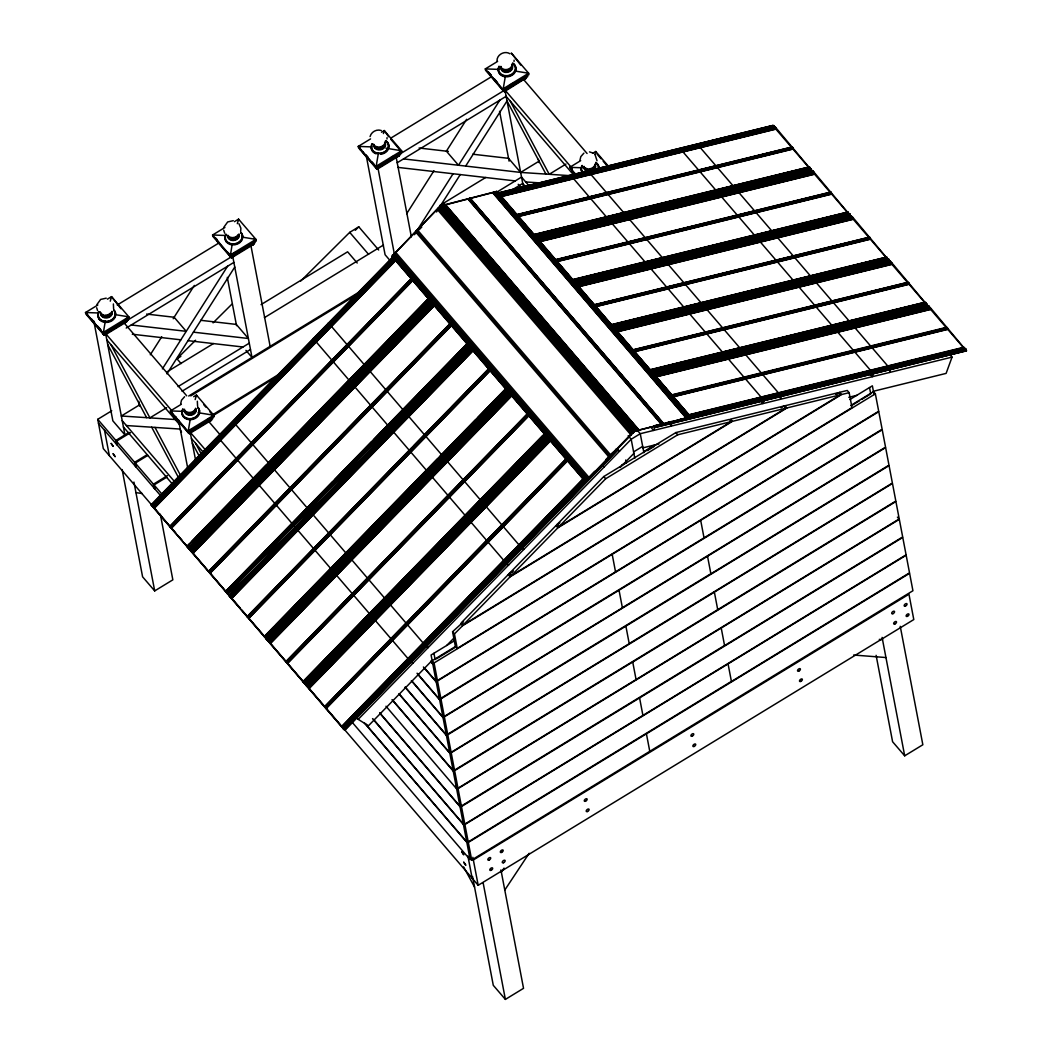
<?xml version="1.0" encoding="UTF-8"?>
<svg xmlns="http://www.w3.org/2000/svg" width="1052" height="1052" viewBox="0 0 1052 1052"><rect width="100%" height="100%" fill="white"/><g stroke="black" fill="none" stroke-linecap="round" stroke-linejoin="round"><path stroke-width="1.5" d="M386.991 138.982L387.031 137.654M514.047 61.489L514.086 60.161M597.023 160.759L595.156 154.933M113.616 308.828L113.379 303.949M180.668 403.692L181.509 400.194L184.6 396.722M197.579 406.111L197.329 401.233M240.671 231.335L240.869 228.218L238.949 223.721M496.991 60.832C496.833 54.533 504.736 50.351 509.957 53.77M579.981 160.114L580.822 156.616L583.899 153.145M124.807 322.53C122.519 322.688 128.87 322.675 126.424 320.032M209.703 420.905L211.518 420.208L211.32 418.394M251.862 245.024C249.574 245.182 255.912 245.182 253.479 242.525M397.538 156.432C395.25 156.577 401.601 156.577 399.155 153.921M524.593 78.926L526.473 77.822L504.316 91.708L504.881 90.959M105.358 320.755L103.135 334.102L129.12 318.243L128.857 316.849L111.525 296.651L107.409 299.162M232.111 244.748L230.178 256.596L256.175 240.75L255.912 239.356L238.567 219.145L234.465 221.656M378.404 153.158L375.866 168.004L401.851 152.145L401.588 150.752L384.256 130.553L381.508 132.223M505.46 75.665L502.922 90.498L528.906 74.639L528.643 73.246L511.298 53.047L520.753 65.132M190.241 419.143L187.992 432.49L214.016 416.618L213.753 415.224L196.435 395.052L193.7 396.722M110.263 301.188L111.525 296.651L120.967 308.736M237.318 223.681L238.567 219.145L238.843 220.539M383.415 133.578L384.256 130.553L388.596 136.694M195.172 399.589L196.435 395.052L196.698 396.446M594.906 154.499L595.748 151.475L608.99 166.9M105.095 334.562C105.858 332.984 103.885 337.639 104.148 333.615M232.15 257.056C232.913 255.465 230.901 260.186 231.203 256.123M377.826 168.451C378.575 166.847 376.642 171.555 376.879 167.518M189.005 432.004L189.386 433.7L190.162 432.214L205.193 449.585M189.965 432.951L190.162 432.214L195.475 459.514M126.621 321.833L104.529 335.312L104.99 334.852M253.677 244.34L231.585 257.819M211.518 420.208L189.386 433.7M399.352 155.735L377.26 169.214M690.086 416.987L634.593 431.307L441.209 205.679L443.365 205.153L636.855 430.531L690.98 417.223L496.597 191.609L445.443 204.877M443.365 205.153L496.675 191.398L497.412 192.108L496.597 191.609M634.593 431.307L636.026 430.071L636.855 430.531M663.746 423.456L654.199 425.797L654.686 427.388L653.568 430.439L650.36 426.704M536.388 238.357L811.697 170.49L775.495 127.292L772.996 125.425L499.292 192.884M670.887 426.178L672.004 423.128M764.028 400.523L762.91 403.573L760.78 401.088M780.242 399.326L781.347 396.275M633.975 349.79L907.6 282.567L891.964 264.368L891.504 262.737L890.479 262.632L890.018 261.001L888.993 260.896L888.519 259.265L887.507 259.16L887.033 257.53L886.021 257.424L870.385 239.225L869.925 237.594L868.899 237.489L853.277 219.289L852.804 217.659L851.778 217.554L851.318 215.923L850.292 215.818L849.911 213.977L848.898 213.832L573.695 281.436M888.993 260.896L888.598 259.055L887.599 258.91L612.395 326.514M889.584 372.461L890.689 369.41M949.022 353.59L952.047 357.115L946.116 373.394L873.41 391.252M966.38 351.052L965.92 349.422L654.12 426.007L654.594 427.638L966.472 350.789L965.999 349.198L964.986 349.054L689.783 416.671M585.556 481.737L392.08 256.359L439.933 206.455L441.367 205.784L634.843 431.162L631.384 433.687L585.399 481.632L634.843 431.162M585.399 481.632L391.923 256.254L439.802 206.376L441.367 205.784M96.863 304.62L100.637 299.425L106.226 298.163M223.918 227.127L227.692 221.933L233.281 220.67M370.08 136.563C371.264 131.802 376.655 128.896 381.284 130.501M150.291 354.774L161.745 336.745M173.199 318.717L194.344 285.434M162.389 368.871L227.574 266.235M166.926 373.854L234.754 267.063M406.677 213.688L433.95 170.753M466.628 119.31L446.39 151.172L458.488 165.256L499.832 100.15M414.383 234.701L453.083 173.751M436.514 211.978L460.263 174.579M465.668 166.084L507.011 100.979L545.909 174.08M501.37 872.134L504.039 868.097M504.789 890.045L529.143 853.29M606.215 459.527L616.538 448.941L617.761 450.111L344.793 730.219L343.57 729.049L151.146 504.736L393.317 256.504M415.461 233.531L418.709 230.191M419.538 229.336L421.826 226.982M151.435 505.315L393.435 256.99M190.004 549.92L151.567 505.407L393.579 257.082M152.632 506.472L394.645 258.148M152.803 506.577L174.593 484.209M176.881 481.855L393.658 259.423M152.921 507.051L395.065 258.805M154.131 508.208L396.131 259.87M154.289 508.3L396.288 259.975M169.753 526.408L411.753 278.083M169.911 526.513L239.882 454.714M242.17 452.36L410.767 279.359M170.043 526.986L412.042 278.662M170.174 527.078L412.187 278.741M171.239 528.143L413.252 279.819M171.397 528.249L413.41 279.911M186.875 546.343L428.874 298.018M187.032 546.448L189.321 544.094M191.622 541.741L266.169 465.234M268.457 462.88L429.032 298.11M187.151 546.935L430.439 297.506M188.361 548.079L430.36 299.754M188.518 548.184L351.381 381.061M353.682 378.707L430.518 299.846M430.649 300.333L188.65 548.657L430.781 300.412M432.004 301.582L189.847 549.815L228.705 594.985M190.136 550.393L432.135 302.069M190.267 550.485L432.267 302.148M191.332 551.55L433.332 303.213M191.49 551.642L279.806 461.026M282.107 458.672L318.809 421.01M321.097 418.657L432.346 304.488M191.622 552.129L433.766 303.883M192.818 553.286L434.831 304.948M192.976 553.378L434.989 305.054M208.454 571.486L450.453 323.161M208.612 571.591L306.106 471.546M308.394 469.192L345.095 431.53M347.384 429.177L449.467 324.437M208.743 572.064L450.743 323.74M208.875 572.157L450.874 323.819M209.94 573.222L451.939 324.884M210.098 573.314L452.097 324.989M225.562 591.421L467.575 343.097M225.72 591.526L332.393 482.066M334.681 479.712L371.382 442.05M373.684 439.697L467.732 343.189M225.851 592L467.995 343.754M227.048 593.157L469.06 344.819M227.219 593.249L253.598 566.186M255.886 563.833L417.605 397.893M419.906 395.539L456.607 357.877M458.896 355.523L469.218 344.925M227.337 593.736L469.35 345.411M227.482 593.828L469.481 345.49M470.546 346.555L228.823 595.471L267.392 640.063L442.879 460M228.823 595.471L470.836 347.147M228.968 595.55L470.967 347.226M230.033 596.629L472.032 348.291M230.191 596.721L385.032 437.842M387.32 435.489L422.878 398.997M425.166 396.643L472.19 348.396M230.322 597.207L472.453 348.962M231.519 598.351L473.518 350.027M231.677 598.457L473.689 350.132M247.141 616.564L489.154 368.226M249.6 614.302L411.319 448.362M413.607 446.009L449.165 409.517M451.466 407.163L488.167 369.502M247.43 617.143L489.443 368.818L247.575 617.222M248.64 618.287L490.64 369.962M248.798 618.392L490.797 370.067M264.262 636.499L506.262 388.162M264.42 636.591L273.599 627.176M275.887 624.822L437.606 458.882M439.907 456.529L475.465 420.037M477.753 417.683L506.42 388.267M264.552 637.078L506.683 388.832M265.748 638.235L507.748 389.897M265.906 638.327L319.821 583.018M322.109 580.665L357.667 544.173M359.955 541.819L507.919 390.003M266.038 638.814L508.037 390.476M266.169 638.893L508.182 390.568M509.247 391.633L267.234 639.958L306.093 685.141M445.18 457.646L508.261 392.909M509.536 392.212L267.524 640.55L509.668 392.304M268.72 641.694L510.733 393.369M268.891 641.799L510.891 393.461M269.01 642.285L511.154 394.04M270.219 643.429L512.219 395.105M270.377 643.535L512.377 395.197M285.842 661.629L527.841 413.305M285.999 661.734L528.012 413.41M286.131 662.221L528.13 413.883M286.262 662.3L528.275 413.975M287.327 663.365L529.34 415.04M287.485 663.47L529.498 415.132M302.963 681.578L544.962 433.24M303.121 681.67L377.668 605.176M379.969 602.822L542.832 435.699M303.239 682.156L545.383 433.911M304.449 683.3L546.448 434.976M304.607 683.406L386.045 599.837M388.333 597.483L462.88 520.99M465.181 518.636L545.462 436.251M304.738 683.892L546.738 435.554M304.87 683.971L546.869 435.646M547.934 436.712L305.935 685.036L344.793 730.219M308.394 682.787L548.105 436.804M306.224 685.615L548.223 437.29M306.356 685.707L548.368 437.382M307.421 686.772L549.42 438.447M307.579 686.877L391.305 600.955M393.606 598.601L430.307 560.94M432.596 558.586L549.591 438.539M307.71 687.351L549.854 439.105M308.907 688.508L550.919 440.17M309.078 688.6L551.077 440.275M324.542 706.707L566.541 458.383M324.7 706.812L417.605 611.475M419.893 609.121L456.594 571.46M458.896 569.106L566.699 458.475M324.831 707.286L566.831 458.961M324.963 707.378L566.962 459.04M326.028 708.443L568.027 460.118M326.186 708.548L568.185 460.211M583.663 478.318L341.65 726.643L482.881 581.98M485.182 579.626L583.821 478.41M341.939 727.234L583.952 478.897M342.071 727.313L584.084 478.989M343.136 728.378L585.149 480.054M343.307 728.484L365.097 706.116M367.385 703.762L568.106 497.806M570.394 495.453L584.162 481.329M343.425 728.957L585.438 480.632M606.083 459.448L612.961 452.386M343.57 729.049L585.569 480.711M589.015 477.187L594.748 471.296M344.635 730.114L617.603 450.006L619.523 451.203L617.392 448.717M356.194 717.004L358.206 719.358L631.187 439.249L640.26 433.713L952.047 357.115M512.403 572.078L508.208 574.629L461.473 622.587L463.353 624.783L840.338 394.829L838.457 392.633L785.081 405.743L786.962 407.939L510.088 576.838L463.353 624.783M840.338 394.829L732.376 421.352L730.482 419.156L783.858 406.046L785.752 408.242L511.154 575.746L509.26 573.55L555.995 525.592L558.783 523.883M557.06 524.501L603.795 476.543L675.897 432.569L729.273 419.459L731.166 421.655L558.954 526.697L557.06 524.501L559.861 522.791M511.154 575.746L557.889 527.788L732.376 421.352M558.954 526.697L605.676 478.752L677.777 434.765L731.166 421.655M432.122 660.432L368.476 725.748L358.206 719.358M446.692 645.481L453.543 638.459M620.18 467.456L633.883 453.399M836.866 394.04L839.667 392.33L847.254 390.476L849.148 392.672L851.988 407.611L457.225 648.427L455.332 646.217L452.57 631.726L463.537 621.771M457.225 648.427L454.451 633.922L462.63 625.677L841.561 394.539L849.148 392.672M181.089 363.584L176.946 358.771L195.593 340.23M213.083 322.859L231.729 304.33M300.754 281.015L349.711 232.36L358.785 226.824L378.681 250.008M355.287 230.296L358.785 226.824M441.117 205.942L444.641 204.377L638.117 429.755M97.836 305.001L85.528 312.51L85.791 313.904L103.832 334.904L127.976 320.176L127.581 318.085L124.899 319.729M224.891 227.495L212.583 235.004L212.846 236.398L230.888 257.398L255.031 242.683L254.637 240.592M370.567 138.89L358.259 146.412L358.522 147.806L376.563 168.807L400.707 154.079L400.312 151.988M497.622 61.397L485.314 68.906L485.577 70.3L503.619 91.3L527.762 76.572M117.245 305.001L219.171 242.828M390.897 138.075L491.429 76.743M231.834 254.492L235.858 252.046M390.923 157.721L393.606 156.077M509.931 85.12L512.613 83.489M109.276 331.406L111.933 329.789M114.576 328.171L117.232 326.554M125.149 321.636L231.256 256.912M233.675 255.518L236.332 253.9M398.8 154.71L503.513 90.84M511.719 86.185L515.69 83.752M126.227 328.053L233.873 262.395M397.222 162.744L506.117 96.324L573.34 174.619M261.041 304.62L347.607 251.809L357.207 263M176.946 358.771L180.839 356.391M167.373 371.658L213.451 343.557M439.631 205.587L485.708 177.486M175.71 532.943L103.32 448.625L97.731 419.327L111.736 410.78M264.407 317.651L383.467 245.024M139.482 404.928L121.335 416L175.171 419.524M538.795 161.351L520.635 172.423L403.508 158.905M178.064 386.597L249.271 343.162M495.005 193.266L521.529 177.091L528.998 185.783M182.075 391.226L250.481 349.501M511.574 190.241L522.739 183.416L525.934 187.151M166.663 407.65L149.91 417.868L110.999 344.78M565.963 164.073L549.21 174.29L510.312 101.202M116.614 444.404L115.865 440.446L129.133 432.359M188.702 396.025L360.981 290.931M117.259 445.154L116.496 441.196L130.514 432.648M190.741 395.907L358.824 293.376M181.365 404.244L170.411 410.924L170.674 412.318L188.702 433.292L212.872 418.551M580.678 160.667L569.711 167.347L575.076 174.671M592.999 153.145L595.748 151.475M135.392 466.286L134.643 462.328L147.241 454.635M211.676 415.33L280.305 373.46M136.037 467.022L135.274 463.064L147.885 455.371M276.742 376.774L187.729 431.096L170.411 410.924L184.166 411.411M188.295 431.202L190.991 429.571M207.099 419.735L209.782 418.104M154.171 488.154L153.421 484.196L167.426 475.649M154.802 488.891L154.052 484.933L166.663 477.24M122.15 469.6L142.599 576.825L154.697 590.908L172.844 579.836L160.325 514.218M633.593 451.913L642.68 446.377M621.574 465.208L625.769 462.643M643.982 451.532L655.186 444.694M647.414 450.572L654.423 446.298M509.26 573.55L513.468 570.986M781.057 407.755L783.858 406.046M835.656 394.342L838.457 392.633M454.937 640.458L431.083 655.001L470.139 859.694L351.486 721.488M849.924 399.51L872.371 385.821L874.028 394.539M456.016 646.178L432.175 660.722L434.082 662.944L437.435 680.539L878.696 411.266L875.369 393.842L873.489 391.646L851.081 405.309M436.435 658.815L456.147 646.796M851.134 405.848L859.537 400.72M861.667 399.431L870.74 393.895L869.531 387.557M434.082 662.944L875.369 393.842M440.827 698.344L437.5 680.933L878.775 411.674L882.141 429.269L440.827 698.344L438.934 696.148M619.036 590.198L622.389 607.793L444.286 716.438L440.933 698.844L882.22 429.742L885.547 447.166L622.363 607.701M710.85 573.708L447.679 734.243L444.352 716.82L885.626 447.573L888.979 465.168L710.876 573.8L707.523 556.206M625.874 626.098L629.227 643.692L451.137 752.338L447.771 734.743L889.072 465.628L892.385 483.052L629.201 643.587M717.727 609.7L714.374 592.105L892.477 483.46L895.831 501.054L454.517 770.143L451.203 752.719L714.374 592.184M632.725 662.063L895.909 501.528L899.236 518.952L457.975 788.224L454.622 770.629L632.725 661.997L636.079 679.592M724.552 645.494L461.368 806.029L458.041 788.606L899.315 519.359L897.409 517.137M464.826 824.124L461.473 806.529L902.761 537.427L906.088 554.838L464.826 824.124L462.919 821.901M728.063 663.891L906.167 555.246L909.52 572.84L731.429 681.486L728.063 663.891L464.892 824.505L468.219 841.929L731.403 681.394M471.677 860.01L468.324 842.415L909.612 573.314L912.926 590.737L471.677 860.01L469.771 857.788M473.347 859.944L908.954 594.222L913.793 619.562L478.187 885.284L305.198 683.787M472.532 876.487L493.283 985.316L505.381 999.4L523.528 988.328L500.936 869.899M876.119 655.317L892.596 741.739L904.694 755.823L922.841 744.75L900.249 626.321M211.373 420.392L210.137 420.866M526.263 78.413L525.027 78.887M399.208 155.92L397.972 156.393M253.532 244.511L252.296 244.984M497.793 193.029L772.996 125.425M498.793 193.173L774.009 125.556M498.714 193.384L773.93 125.78L774.39 127.41L775.416 127.516L775.876 129.146L791.512 147.346L792.524 147.451L792.998 149.082L808.62 167.281L809.646 167.386L810.106 169.017L814.103 172.581L814.577 174.211L830.199 192.424L831.225 192.516L831.685 194.147L847.32 212.359L848.346 212.465L848.806 214.095L575.194 281.305M499.279 194.765L774.482 127.147M499.187 195.014L774.39 127.41M498.701 195.291L775.495 127.292M500.213 195.12L775.416 127.516M499.174 196.882L775.968 128.883M499.082 197.132L775.876 129.146M516.387 214.7L791.604 147.083M516.295 214.95L791.512 147.346M515.809 215.226L792.603 147.227M517.321 215.055L792.524 147.451M517.886 216.436L793.09 148.819M517.794 216.686L792.998 149.082M531.918 235.03L808.712 167.031M531.825 235.28L808.62 167.281M532.93 235.161L809.724 167.163M532.851 235.385L809.646 167.386M534.995 236.371L810.198 168.754M534.416 236.897L811.21 168.899M535.928 236.726L811.131 169.122M536.481 238.094L811.697 170.49L812.696 170.634L848.898 213.832M537.414 238.462L812.696 170.634M537.98 239.83L813.183 172.226M537.888 240.093L813.091 172.475M537.388 240.369L814.182 172.37M538.9 240.198L814.103 172.581M537.874 241.96L814.669 173.961M537.782 242.21L814.577 174.211M555.088 259.765L830.291 192.161M554.996 260.028L830.199 192.424M554.509 260.304L831.304 192.306M554.43 260.515L831.225 192.516M556.574 261.501L831.79 193.897M556.482 261.764L831.685 194.147M570.618 280.095L847.412 212.096M570.526 280.358L847.32 212.359M571.617 280.24L848.425 212.241M571.538 280.45L848.346 212.465M573.116 281.975L849.911 213.977M574.629 281.805L849.832 214.187L850.292 215.818M575.181 283.172L850.384 215.568L852.883 217.448L887.599 258.91M574.602 283.711L851.397 215.713M576.115 283.527L851.318 215.923M576.667 284.908L851.87 217.304M579.757 284.382L851.778 217.554M577.679 285.053L852.883 217.448M577.601 285.263L852.804 217.659M576.562 287.038L853.369 219.04M576.47 287.288L853.277 219.289M593.788 304.843L868.991 237.239M593.696 305.106L868.899 237.489M593.21 305.382L870.004 237.384M593.131 305.593L869.925 237.594M595.274 306.579L870.477 238.975M595.182 306.829L870.385 239.225M609.305 325.173L886.113 257.175M609.213 325.423L886.021 257.424M610.318 325.318L887.112 257.319M610.239 325.528L887.033 257.53M612.303 326.764L885.916 259.555M613.395 326.659L888.598 259.055M613.316 326.87L888.519 259.265M613.881 328.25L889.085 260.646L890.097 260.791L927.785 305.724L652.477 373.578M613.29 328.789L890.097 260.791M614.802 328.605L890.018 261.001M613.776 330.381L890.571 262.382M613.684 330.63L890.479 262.632M614.71 330.736L891.583 262.513M615.262 332.103L892.057 264.105M615.17 332.366L891.964 264.368M632.489 349.922L907.692 282.317M633.409 350.277L908.691 282.462M633.975 351.657L909.178 284.053M632.291 352.302L909.086 284.303L924.708 302.503L651.096 369.725M649.597 369.857L924.8 302.253M649.018 370.396L925.813 302.397M651.083 371.593L926.286 303.989M650.991 371.843L926.194 304.238L928.706 306.079L929.179 307.71L930.192 307.815L930.665 309.446L946.287 327.645L947.313 327.751L947.773 329.381L963.408 347.581L964.434 347.686L964.894 349.317L965.92 349.422M652.095 371.737L927.299 304.133M652.016 371.948L927.22 304.344M652.569 373.328L927.785 305.724L930.27 307.592L964.986 349.054M651.99 373.854L928.784 305.856M653.502 373.684L928.706 306.079M652.477 375.446L929.271 307.447M652.385 375.709L930.27 307.592M654.988 375.419L930.192 307.815M653.963 377.181L930.757 309.183M653.871 377.431L930.665 309.446M671.176 395L946.379 327.382M672.189 395.144L947.392 327.527M672.11 395.355L947.313 327.751M672.662 396.735L947.878 329.118M670.979 397.38L947.773 329.381M688.297 414.935L963.5 347.331M686.614 415.579L964.513 347.462M689.218 415.29L964.434 347.686M689.691 416.921L964.894 349.317M666.929 422.667L671.702 421.497M679.658 419.551L965.999 349.198M654.686 427.388L966.472 350.789M642.956 447.863L658.907 443.944M848.793 397.301L856.762 395.342M581.953 167.781L569.711 167.347L575.825 174.474M499.069 69.406L485.314 68.906L502.646 89.104L528.643 73.246L514.546 70.957M372.013 146.912L358.259 146.412L375.59 166.611L401.588 150.752L385.926 148.201M226.338 235.503L212.583 235.004L229.915 255.202L255.912 239.356L241.815 237.055M97.757 312.957L85.528 312.51L102.859 332.708L128.857 316.849L114.76 314.561M571.223 175.737L520.635 172.423L508.55 158.339L472.756 154.21M525.724 181.97L542.043 183.035M126.411 425.547L180.26 429.071M879.288 639.379L882.523 639.629M853.619 655.028L885.942 657.539M419.077 148.016L448.362 151.396M398.116 167.413L515.243 180.918M146.649 314.075L174.132 317.244L186.23 331.327L131.25 324.989M200.722 320.308L236.292 324.41L248.377 338.494L193.41 332.156M132.315 334.234L180.826 339.822M188.006 340.651L242.986 347.002M135.945 492.625L142.27 493.546M198.078 412.686L213.753 415.224M589.488 151.882L592.933 153.053M217.698 241.276L218.527 241.605M489.062 72.706L490.824 75.349M93.799 322.648L89.551 317.691L91.037 318.953M602.441 465.563L604.361 466.772M523.791 549.433L521.871 548.237L328.395 322.859M508.629 565.003L506.709 563.806L313.22 338.428M412.897 663.233L410.977 662.037L218.566 437.908M151.146 504.736L151.567 505.407M574.195 173.199L574.839 173.606L573.827 172.752M362.743 152.264L363.374 152.671L362.282 151.593L377.142 168.912M217.356 241.079L216.331 238.804M175.184 416.987L174.435 416.105L189.281 433.398M616.406 448.849L617.603 450.006M698.278 145.281L772.037 231.203M774.18 233.689L889.624 368.161M680.96 149.542L754.718 235.451M756.861 237.936L873.37 373.67L872.253 376.721L870.122 374.223M839.667 392.33L841.561 394.539M597.023 154.052L601.1 158.799M603.138 161.18L608.24 167.11M523.068 78.913L587.082 153.487M587.871 170.897L780.282 395.026M505.986 91.222L572.13 168.281M488.128 71.628L491.192 75.179M494.374 78.887L497.557 82.595M492.52 77.809L496.768 82.753M498.885 85.225L503.132 90.17M571.617 176.394L762.963 399.287M518.202 184.297L521.227 187.821M497.504 191.858L690.98 417.223M496.675 191.398L690.888 417.486M495.334 192.385L688.81 417.762M494.519 191.924L688.718 418.012M494.44 192.148L687.916 417.512M493.164 192.924L686.654 418.288M493.072 193.173L686.562 418.551M675.897 432.569L677.777 434.765M470.441 198.499L663.917 423.877M470.336 198.762L522.726 259.765M524.856 262.264L663.825 424.127M469.613 198.039L663.102 423.417M469.534 198.263L663.023 423.64M468.272 199.038L661.747 424.403M468.179 199.288L661.655 424.666M390.634 139.074L401.851 152.145M445.535 204.614L639.011 429.992M444.72 204.167L638.919 430.255M637.052 429.979L640.26 433.713L643.877 452.715M442.55 204.693L636.762 430.781M442.471 204.903L635.947 430.281M441.209 205.679L634.685 431.057M439.933 206.455L633.422 431.833L439.802 206.376M439.302 207.625L632.949 433.108M437.908 208.322L631.516 433.779M437.408 209.572L631.055 435.055M628.162 435.725L631.187 439.249L634.803 458.251M368.121 157.34L366.109 154.986L385.098 254.755L390.147 260.62M372.145 162.021L374.157 164.362M417.512 229.994L611.146 455.477M416.105 230.69L609.726 456.147M415.619 231.94L609.253 457.423M603.795 476.543L605.676 478.752M395.71 252.362L589.357 477.845M394.303 253.059L587.923 478.515M393.816 254.308L587.45 479.791M392.409 255.005L586.03 480.462M349.711 232.36L368.555 254.321M555.995 525.592L557.889 527.788M254.137 238.37L256.175 240.75M508.208 574.629L510.088 576.838M215.397 237.726L217.409 240.08M228.021 252.401L230.138 254.873M231.466 257.516L216.83 240.645M245.944 350.369L251.993 357.417L232.663 256.057M460.75 623.468L462.63 625.677M452.57 631.726L454.451 633.922M425.928 645.178L428.072 647.664L426.139 646.467L233.728 422.339M430.61 661.221L432.753 663.72M430.689 661.616L432.832 664.114M203.825 404.744L205.863 407.124M209.94 411.871L214.016 416.618M435.528 678.316L437.435 680.539M435.62 678.724L437.5 680.933M424.39 667.836L436.146 681.525M423.404 666.981L436.225 681.92M123.755 322.491L186.704 395.815M208.414 421.116L220.144 434.792M439.026 696.621L440.933 698.844M417.105 673.201L439.552 699.343M417.46 673.924L439.618 699.738M442.379 714.216L444.286 716.438M442.458 714.624L444.352 716.82M412.331 681.499L442.945 717.162M411.345 680.67L443.023 717.556M171.752 410.622L105.608 333.563L124.938 434.91L112.853 420.826L93.825 321.084M91.366 318.743L94.588 322.491M97.783 326.199L100.966 329.907M445.785 732.047L447.679 734.243M445.864 732.508L447.771 734.743M95.916 325.121L104.411 335.009M405.178 687.022L446.35 734.98M106.817 339.888L179.366 424.403M191.464 438.526L203.207 452.202M405.244 687.416L446.416 735.374M449.23 750.102L451.137 752.338M449.309 750.51L451.203 752.719M399.076 693.768L449.743 752.798M399.142 694.162L449.822 753.193M452.636 767.934L454.517 770.143M452.715 768.407L454.622 770.629M392.961 700.514L453.149 770.616M391.988 699.685L453.215 771.011M456.068 786.002L457.975 788.224M456.16 786.409L458.041 788.606M385.992 706.247L456.621 788.829M459.474 803.833L461.368 806.029M459.566 804.307L461.473 806.529M379.772 712.861L459.934 806.24M379.838 713.256L460.013 806.647M122.216 420.668L174.5 481.566M462.998 822.309L464.892 824.505M123.426 426.994L172.515 484.17M373.552 719.463L463.34 824.058M372.553 718.621L463.419 824.452M466.325 839.72L468.219 841.929M466.404 840.193L468.324 842.415M365.189 723.592L466.733 841.876M364.189 722.737L466.812 842.271M97.731 419.327L115.865 440.446M116.496 441.196L134.643 462.328M135.274 463.064L153.421 484.196M154.052 484.933L162.587 494.874M98.48 423.285L161.245 496.386M177.854 535.442L182.127 540.426M184.271 542.924L239.922 607.74M242.052 610.239L303.055 681.288M463.63 866.914L474.544 887.033M195.659 443.405L201.76 454.872M192.358 443.194L199.222 456.095M179.997 429.242L181.523 432.109M154.986 427.414L180.155 474.715M107.699 344.556L146.609 417.657M151.685 427.204L178.38 477.358M224.681 233.202L223.721 230.23M97.626 310.695L96.666 307.736M504.316 91.708L503.934 90.012M925.734 302.608L926.194 304.238M908.612 282.672L909.086 284.303M899.315 519.359L902.682 536.954L724.578 645.586L721.225 627.991M882.102 637.394L904.694 755.823M700.685 520.319L704.038 537.914M571.525 168.899L571.933 170.989M625.73 460L626.334 463.169M538.414 159.352L539.018 162.573M612.185 554.312L615.538 571.907M639.577 697.884L642.93 715.478M646.415 733.783L649.781 751.378M514.362 64.382L514.494 65.093M505.223 91.563L523.633 188.124M503.224 89.21L503.619 91.3M499.568 111.288L509.089 161.166M396.012 156.419L411.358 236.858M387.307 141.875L387.452 142.599A8.916 7.206 -10.8 0 1 388.767 147.964M377.865 167.492L394.434 254.36M376.169 166.716L376.563 168.807M360.073 147.951L360.468 150.041M483.092 882.575L505.381 999.4M433.924 653.279L435.133 659.604M472.848 857.301L478.187 885.284M467.903 856.065L472.138 878.236M250.81 244.984L270.14 346.345M230.493 255.307L230.888 257.398M226.39 241.447L226.535 242.157M227.311 277.36L236.529 325.633M178.459 419.656L187.677 467.943M172.212 412.476L172.62 414.567M138.798 401.325L139.719 406.151M133.933 482.079L154.697 590.908M103.438 332.813L103.832 334.904M99.335 318.94L99.48 319.663M87.342 314.061L87.737 316.152M104.529 430.321L109.355 455.661M197.723 407.426A8.534 6.904 -10.8 0 1 198.263 414.317L198.157 414.278A8.416 6.812 -10.8 0 1 193.344 418.038L193.384 418.144A8.534 6.904 -10.8 0 1 184.284 416.71A8.534 6.904 -10.8 0 1 183.061 409.136M196.264 409.833A5.878 4.76 -10.8 0 1 190.806 415.264A5.878 4.76 -10.8 0 1 184.6 411.187M199.485 413.305A8.916 7.206 -10.8 0 1 189.058 419.669A8.916 7.206 -10.8 0 1 182.114 411.582M198.17 407.952A8.916 7.206 -10.8 0 1 199.643 411.411M198.039 407.229A8.916 7.206 -10.8 0 1 191.24 418.933A8.916 7.206 -10.8 0 1 182.719 409.031M195.751 408.939A5.878 4.76 -10.8 0 1 191.162 412.989A5.878 4.76 -10.8 0 1 185.165 411.332M195.619 408.215A5.878 4.76 -10.8 0 1 191.017 412.266A5.878 4.76 -10.8 0 1 185.02 410.609M196.132 409.11A5.878 4.76 -10.8 0 1 189.912 414.593A5.878 4.76 -10.8 0 1 184.573 409.228M597.036 163.849A8.534 6.904 -10.8 0 1 598.299 168.991M582.913 172.462A8.534 6.904 -10.8 0 1 582.374 165.572M595.274 165.046A5.878 4.76 -10.8 0 1 594.13 169.806M588.594 171.7A5.878 4.76 -10.8 0 1 584.018 166.361M581.717 171.739A8.916 7.206 -10.8 0 1 582.177 166.163M595.958 163.047A8.916 7.206 -10.8 0 1 598.956 167.833M595.827 162.337A8.916 7.206 -10.8 0 1 598.667 169.017M582.598 172.66A8.916 7.206 -10.8 0 1 582.032 165.453M595.169 164.112A5.878 4.76 -10.8 0 1 590.461 169.411A5.878 4.76 -10.8 0 1 583.794 166.676M594.433 165.848A5.878 4.76 -10.8 0 1 589.567 168.82M588.055 168.833A5.878 4.76 -10.8 0 1 585.333 167.912M595.143 164.336A5.878 4.76 -10.8 0 1 589.975 170.963M588.462 170.989A5.878 4.76 -10.8 0 1 583.781 166.9M240.829 232.637A8.534 6.904 -10.8 0 1 234.307 243.84A8.534 6.904 -10.8 0 1 226.167 234.359M239.369 235.043A5.878 4.76 -10.8 0 1 233.15 240.527A5.878 4.76 -10.8 0 1 227.811 235.148M242.591 238.528A8.916 7.206 -10.8 0 1 232.163 244.879A8.916 7.206 -10.8 0 1 225.22 236.792M241.276 233.163A8.916 7.206 -10.8 0 1 242.749 236.621M241.145 232.453A8.916 7.206 -10.8 0 1 234.333 244.156A8.916 7.206 -10.8 0 1 225.825 234.241M238.225 234.635A5.878 4.76 -10.8 0 1 228.126 235.819M238.857 234.149A5.878 4.76 -10.8 0 1 234.254 238.199A5.878 4.76 -10.8 0 1 228.258 236.542M239.225 234.32A5.878 4.76 -10.8 0 1 233.768 239.764A5.878 4.76 -10.8 0 1 227.561 235.687M113.774 310.143A8.534 6.904 -10.8 0 1 107.251 321.347A8.534 6.904 -10.8 0 1 99.112 311.852M112.012 311.339A5.878 4.76 -10.8 0 1 106.857 317.967A5.878 4.76 -10.8 0 1 100.755 312.654M115.536 316.021A8.916 7.206 -10.8 0 1 105.108 322.385A8.916 7.206 -10.8 0 1 98.165 314.298M114.221 310.656A8.916 7.206 -10.8 0 1 115.694 314.127M114.089 309.945A8.916 7.206 -10.8 0 1 107.278 321.649A8.916 7.206 -10.8 0 1 98.77 311.734M110.329 313.233A5.878 4.76 -10.8 0 1 104.792 315.127M103.346 314.811A5.878 4.76 -10.8 0 1 102.07 314.193M111.801 311.655A5.878 4.76 -10.8 0 1 105.687 315.876A5.878 4.76 -10.8 0 1 100.242 311.76M112.169 311.826A5.878 4.76 -10.8 0 1 106.725 317.257A5.878 4.76 -10.8 0 1 100.519 313.194M385.453 140.876A8.416 6.812 -10.8 0 1 386.676 149.989A8.416 6.812 -10.8 0 1 375.59 152.501A8.416 6.812 -10.8 0 1 372.434 143.808M384.887 142.862A5.878 4.76 -10.8 0 1 384.388 144.071M383.546 145.163A5.878 4.76 -10.8 0 1 375.301 146.136M374.288 145.255A5.878 4.76 -10.8 0 1 373.618 144.177M388.017 149.805A8.916 7.206 -10.8 0 1 380.64 154.302M376.143 153.855A8.916 7.206 -10.8 0 1 371.224 148.122M384.572 142.191A5.878 4.76 -10.8 0 1 380.837 149.779A5.878 4.76 -10.8 0 1 373.973 144.584M385.782 140.56A8.916 7.206 -10.8 0 1 387.07 150.212A8.916 7.206 -10.8 0 1 375.327 152.869A8.916 7.206 -10.8 0 1 372 143.677M385.124 142.336A5.878 4.76 -10.8 0 1 381.166 147.425A5.878 4.76 -10.8 0 1 374.433 145.978M385.098 142.559A5.878 4.76 -10.8 0 1 380.706 149.068A5.878 4.76 -10.8 0 1 373.736 145.123M512.508 63.37A8.416 6.812 -10.8 0 1 509.668 75.179A8.416 6.812 -10.8 0 1 498.793 68.051M512.035 64.106A5.878 4.76 -10.8 0 1 511.943 65.356M511.443 66.578A5.878 4.76 -10.8 0 1 505.815 69.59A5.878 4.76 -10.8 0 1 500.673 66.684M512.981 63.764A8.916 7.206 -10.8 0 1 515.809 70.458M515.072 72.299A8.916 7.206 -10.8 0 1 505.381 76.822A8.916 7.206 -10.8 0 1 498.28 70.629M498.438 68.722A8.916 7.206 -10.8 0 1 499.187 66.881M511.614 64.685A5.878 4.76 -10.8 0 1 507.892 72.272A5.878 4.76 -10.8 0 1 501.028 67.078M512.837 63.054A8.916 7.206 -10.8 0 1 514.126 72.719A8.916 7.206 -10.8 0 1 502.383 75.376A8.916 7.206 -10.8 0 1 499.042 66.171M512.179 64.829A5.878 4.76 -10.8 0 1 507.485 70.142A5.878 4.76 -10.8 0 1 500.818 67.407M512.153 65.053A5.878 4.76 -10.8 0 1 506.998 71.694A5.878 4.76 -10.8 0 1 500.897 66.368M111.196 443.444L113.116 446.311L111.196 443.444M113.156 453.741L115.089 456.607L113.156 453.741M461.815 851.949L463.748 854.816L461.933 851.91M463.787 862.245L465.707 865.112L463.787 862.245M176.355 417.526L175.526 417.184L176.355 417.526M585.504 801.216A1.723 0.92 -40.6 0 0 587.029 798.928A1.723 0.92 -40.6 0 0 584.557 799.941A1.723 0.92 -40.6 0 0 585.504 801.216M587.476 811.513A1.723 0.92 -40.6 0 0 588.988 809.212A1.723 0.92 -40.6 0 0 586.516 810.224A1.723 0.92 -40.6 0 0 587.476 811.513M692.15 736.163A1.723 0.92 -40.6 0 0 693.663 733.875A1.723 0.92 -40.6 0 0 691.19 734.888A1.723 0.92 -40.6 0 0 692.15 736.163M694.11 746.46A1.723 0.92 -40.6 0 0 695.622 744.172A1.723 0.92 -40.6 0 0 693.15 745.184A1.723 0.92 -40.6 0 0 694.11 746.46M798.784 671.123A1.723 0.92 -40.6 0 0 800.296 668.835A1.723 0.92 -40.6 0 0 797.824 669.848A1.723 0.92 -40.6 0 0 798.784 671.123M800.743 681.42A1.723 0.92 -40.6 0 0 802.255 679.132A1.723 0.92 -40.6 0 0 799.783 680.144A1.723 0.92 -40.6 0 0 800.743 681.42M501.567 852.422A1.723 0.92 -40.6 0 0 503.08 850.134A1.723 0.92 -40.6 0 0 500.607 851.147A1.723 0.92 -40.6 0 0 501.567 852.422M503.527 862.719A1.723 0.92 -40.6 0 0 505.039 860.418A1.723 0.92 -40.6 0 0 502.567 861.43A1.723 0.92 -40.6 0 0 503.527 862.719M489.088 860.036A1.723 0.92 -40.6 0 0 490.6 857.748A1.723 0.92 -40.6 0 0 488.128 858.748A1.723 0.92 -40.6 0 0 489.088 860.036M491.047 870.32A1.723 0.92 -40.6 0 0 492.573 868.032A1.723 0.92 -40.6 0 0 490.087 869.044A1.723 0.92 -40.6 0 0 491.047 870.32M892.938 613.684A1.723 0.92 -40.6 0 0 894.45 611.396A1.723 0.92 -40.6 0 0 891.978 612.409A1.723 0.92 -40.6 0 0 892.938 613.684M894.897 623.981A1.723 0.92 -40.6 0 0 896.409 621.693A1.723 0.92 -40.6 0 0 893.937 622.705A1.723 0.92 -40.6 0 0 894.897 623.981M905.417 606.07A1.723 0.92 -40.6 0 0 906.929 603.782A1.723 0.92 -40.6 0 0 904.457 604.795A1.723 0.92 -40.6 0 0 905.417 606.07M907.376 616.367A1.723 0.92 -40.6 0 0 908.889 614.079A1.723 0.92 -40.6 0 0 906.416 615.091A1.723 0.92 -40.6 0 0 907.376 616.367"/></g></svg>
